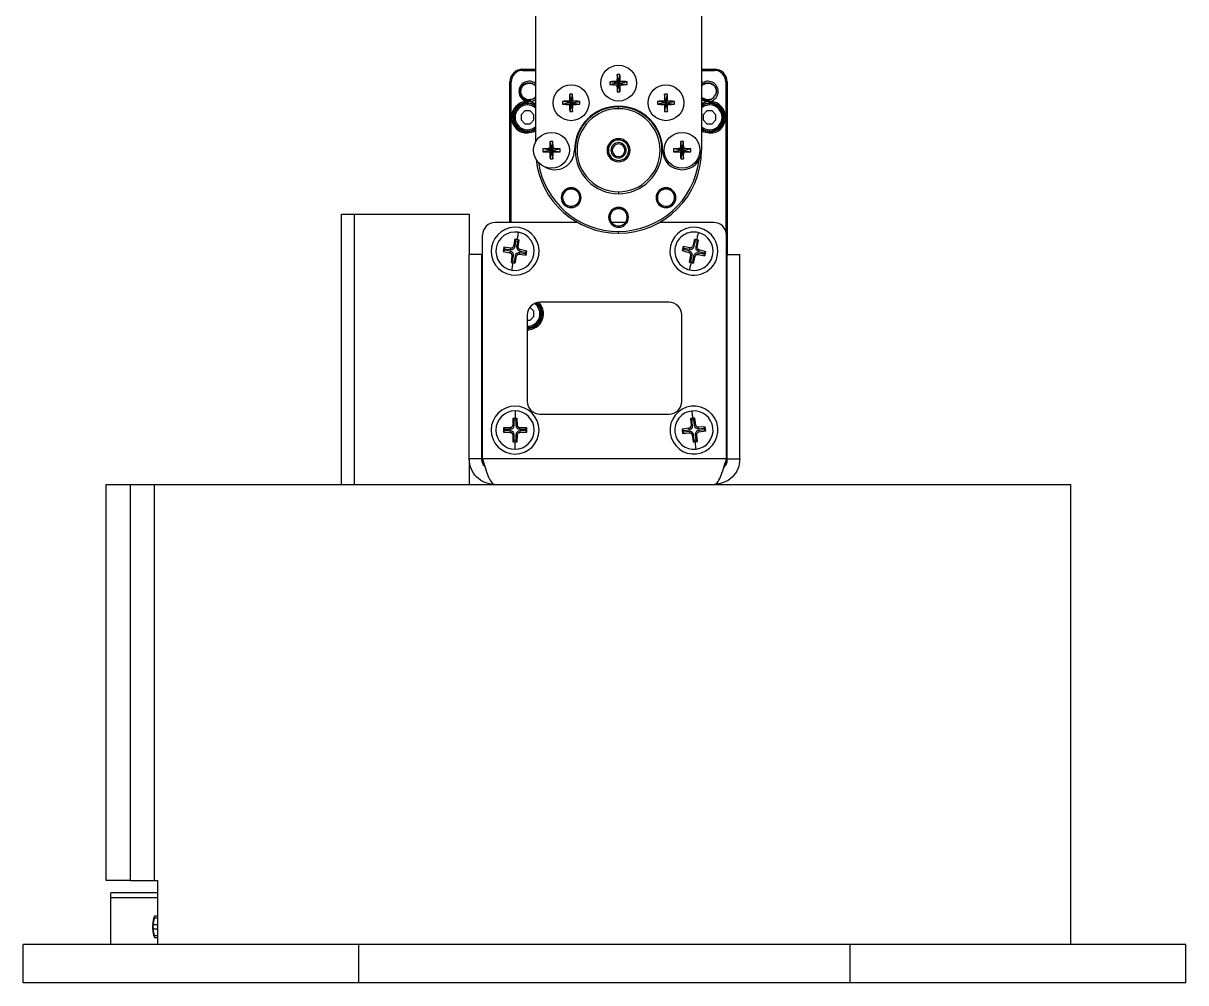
# Model space of a CAD drawing. Header units: millimetres. Extents: x 1258 to 2922, y -135 to 1239.
# Drawn here: x 2143.3 to 2234.3, y 694.9 to 770 of the extents above; entities that cross this region are included whole.
import ezdxf

# ---------------------------------------------------------------- set-up
doc = ezdxf.new("R2010")
doc.units = ezdxf.units.MM
doc.header["$LTSCALE"] = 6

msp = doc.modelspace()

# ---------------------------------------------------------------- linework, layer by layer
at = {"color": 7, "linetype": 'Continuous', "lineweight": 25}
for p, q in [((2183.403, 773.16), (2183.403, 760.688)), ((2196.403, 773.16), (2196.403, 760.057)), ((2182.403, 766.407), (2182.403, 766.307)), ((2182.403, 766.407), (2183.403, 766.407)), ((2182.403, 766.307), (2183.403, 766.307)), ((2196.403, 766.407), (2197.403, 766.407)), ((2196.403, 766.307), (2197.403, 766.307)), ((2197.403, 766.407), (2197.403, 766.307)), ((2181.403, 765.407), (2181.503, 765.407)), ((2181.403, 754.407), (2181.403, 765.407)), ((2181.503, 754.407), (2181.503, 765.407)), ((2189.903, 765.307), (2189.232, 765.419)), ((2189.779, 765.431), (2189.903, 765.307)), ((2189.903, 765.307), (2189.791, 765.979)), ((2189.903, 765.307), (2190.015, 765.979)), ((2189.903, 765.307), (2190.027, 765.431)), ((2189.903, 765.307), (2190.574, 765.419)), ((2198.303, 765.407), (2198.303, 753.72)), ((2198.403, 765.407), (2198.303, 765.407)), ((2198.403, 765.407), (2198.403, 751.907)), ((2182.103, 764.657), (2182.186, 764.657)), ((2186.191, 763.77), (2186.079, 764.441)), ((2186.191, 763.77), (2186.302, 764.441)), ((2189.903, 765.307), (2189.232, 765.195)), ((2189.903, 765.307), (2189.779, 765.183)), ((2189.903, 765.307), (2189.791, 764.636)), ((2190.027, 765.183), (2189.903, 765.307)), ((2189.903, 765.307), (2190.574, 765.195)), ((2189.903, 765.307), (2190.015, 764.636)), ((2193.615, 763.77), (2193.503, 764.441)), ((2193.615, 763.77), (2193.727, 764.441)), ((2197.553, 764.657), (2197.515, 764.469)), ((2197.557, 764.657), (2197.539, 764.523)), ((2197.703, 764.657), (2197.557, 764.657)), ((2182.777, 763.875), (2182.712, 763.881)), ((2182.777, 763.875), (2182.778, 763.782)), ((2182.997, 763.863), (2182.777, 763.875)), ((2182.778, 763.607), (2182.778, 763.707)), ((2183.076, 764.042), (2182.903, 764.007)), ((2182.972, 764.011), (2182.983, 763.912)), ((2182.997, 763.863), (2183.403, 763.715)), ((2186.191, 763.77), (2185.519, 763.882)), ((2186.191, 763.77), (2185.519, 763.658)), ((2186.066, 763.894), (2186.191, 763.77)), ((2186.191, 763.77), (2186.066, 763.645)), ((2186.191, 763.77), (2186.079, 763.098)), ((2186.191, 763.77), (2186.315, 763.894)), ((2186.191, 763.77), (2186.862, 763.882)), ((2186.191, 763.77), (2186.302, 763.098)), ((2186.315, 763.645), (2186.191, 763.77)), ((2186.191, 763.77), (2186.862, 763.658)), ((2193.615, 763.77), (2192.944, 763.882)), ((2193.615, 763.77), (2192.944, 763.658)), ((2193.491, 763.894), (2193.615, 763.77)), ((2193.615, 763.77), (2193.491, 763.645)), ((2193.615, 763.77), (2193.503, 763.098)), ((2193.615, 763.77), (2193.739, 763.894)), ((2193.615, 763.77), (2194.287, 763.882)), ((2193.615, 763.77), (2193.727, 763.098)), ((2193.739, 763.645), (2193.615, 763.77)), ((2193.615, 763.77), (2194.287, 763.658)), ((2196.403, 763.715), (2196.809, 763.863)), ((2197.027, 763.875), (2196.809, 763.863)), ((2197.076, 764.042), (2196.903, 764.007)), ((2196.972, 764.011), (2196.983, 763.912)), ((2197.094, 763.881), (2197.027, 763.875)), ((2197.027, 763.875), (2197.028, 763.782)), ((2197.028, 763.607), (2197.028, 763.707)), ((2182.571, 763.132), (2182.278, 762.839)), ((2182.278, 762.839), (2182.278, 762.425)), ((2182.985, 763.132), (2182.571, 763.132)), ((2183.278, 762.839), (2182.985, 763.132)), ((2183.278, 762.425), (2183.278, 762.839)), ((2189.903, 763.307), (2189.903, 763.457)), ((2196.821, 763.132), (2196.528, 762.839)), ((2196.528, 762.839), (2196.528, 762.425)), ((2197.235, 763.132), (2196.821, 763.132)), ((2197.528, 762.839), (2197.235, 763.132)), ((2197.528, 762.425), (2197.528, 762.839)), ((2182.278, 762.425), (2182.571, 762.132)), ((2182.571, 762.132), (2182.985, 762.132)), ((2182.985, 762.132), (2183.278, 762.425)), ((2196.528, 762.425), (2196.821, 762.132)), ((2196.821, 762.132), (2197.235, 762.132)), ((2197.235, 762.132), (2197.528, 762.425)), ((2182.778, 761.657), (2182.778, 761.557)), ((2182.778, 761.382), (2182.778, 761.482)), ((2197.028, 761.657), (2197.028, 761.557)), ((2197.028, 761.382), (2197.028, 761.482)), ((2184.653, 760.057), (2183.982, 760.169)), ((2184.653, 760.057), (2183.982, 759.945)), ((2184.529, 760.181), (2184.653, 760.057)), ((2184.653, 760.057), (2184.529, 759.933)), ((2184.653, 760.057), (2184.541, 760.729)), ((2184.653, 760.057), (2184.541, 759.386)), ((2184.653, 760.057), (2184.765, 760.729)), ((2184.653, 760.057), (2184.777, 760.181)), ((2184.653, 760.057), (2185.324, 760.169)), ((2184.653, 760.057), (2184.765, 759.386)), ((2184.777, 759.933), (2184.653, 760.057)), ((2184.653, 760.057), (2185.324, 759.945)), ((2189.003, 760.057), (2189.103, 760.057)), ((2189.303, 760.057), (2189.403, 760.057)), ((2190.503, 760.057), (2190.403, 760.057)), ((2190.803, 760.057), (2190.703, 760.057)), ((2194.878, 760.057), (2194.207, 760.169)), ((2194.878, 760.057), (2194.207, 759.945)), ((2194.754, 760.181), (2194.878, 760.057)), ((2194.878, 760.057), (2194.754, 759.933)), ((2194.878, 760.057), (2194.766, 760.729)), ((2194.878, 760.057), (2194.766, 759.386)), ((2194.878, 760.057), (2194.99, 760.729)), ((2194.878, 760.057), (2195.002, 760.181)), ((2194.878, 760.057), (2195.549, 760.169)), ((2195.002, 759.933), (2194.878, 760.057)), ((2194.878, 760.057), (2195.549, 759.945)), ((2194.878, 760.057), (2194.99, 759.386)), ((2185.713, 756.822), (2185.569, 756.607)), ((2185.643, 756.893), (2185.713, 756.822)), ((2185.727, 756.835), (2185.668, 756.897)), ((2189.903, 756.807), (2189.903, 756.657)), ((2194.163, 756.893), (2194.109, 756.839)), ((2186.739, 755.797), (2186.684, 755.851)), ((2193.125, 755.881), (2193.063, 755.823)), ((2193.067, 755.797), (2193.138, 755.868)), ((2193.138, 755.868), (2193.353, 755.724)), ((2168.203, 733.907), (2168.203, 755.057)), ((2168.203, 755.057), (2169.203, 755.057)), ((2169.203, 755.057), (2169.203, 733.907)), ((2169.203, 755.057), (2178.203, 755.057)), ((2178.203, 755.057), (2178.203, 751.907)), ((2186.689, 754.407), (2180.253, 754.407)), ((2189.128, 754.807), (2189.228, 754.807)), ((2189.228, 754.826), (2189.214, 754.826)), ((2189.228, 754.807), (2189.278, 754.553)), ((2190.432, 754.407), (2189.374, 754.407)), ((2190.588, 754.833), (2190.572, 754.645)), ((2190.601, 754.807), (2190.592, 754.807)), ((2190.678, 754.807), (2190.601, 754.807)), ((2197.353, 754.407), (2193.117, 754.407)), ((2189.903, 753.557), (2189.903, 753.707)), ((2179.253, 735.907), (2179.253, 753.407)), ((2181.791, 753.086), (2181.68, 752.558)), ((2181.874, 752.97), (2181.791, 753.086)), ((2181.802, 752.538), (2181.874, 752.97)), ((2181.874, 752.97), (2181.999, 752.949)), ((2181.999, 752.949), (2181.927, 752.517)), ((2181.999, 752.949), (2182.115, 753.032)), ((2182.049, 752.497), (2182.115, 753.032)), ((2195.848, 753.085), (2195.705, 752.565)), ((2195.826, 752.537), (2195.924, 752.964)), ((2195.924, 752.964), (2195.848, 753.085)), ((2195.924, 752.964), (2196.047, 752.936)), ((2196.047, 752.936), (2195.949, 752.509)), ((2196.047, 752.936), (2196.169, 753.012)), ((2196.069, 752.481), (2196.169, 753.012)), ((2198.353, 735.907), (2198.353, 753.407)), ((2178.203, 735.907), (2178.203, 751.907)), ((2179.203, 751.907), (2178.203, 751.907)), ((2179.203, 735.907), (2179.203, 751.907)), ((2180.928, 752.47), (2180.874, 752.145)), ((2180.99, 752.228), (2180.874, 752.145)), ((2180.874, 752.145), (2181.402, 752.035)), ((2181.464, 752.403), (2180.928, 752.47)), ((2181.011, 752.353), (2180.928, 752.47)), ((2180.99, 752.228), (2181.011, 752.353)), ((2181.423, 752.157), (2180.99, 752.228)), ((2181.011, 752.353), (2181.443, 752.281)), ((2181.423, 752.157), (2181.402, 752.035)), ((2181.402, 752.035), (2181.455, 752.017)), ((2181.443, 752.281), (2181.464, 752.403)), ((2181.52, 752.403), (2181.464, 752.403)), ((2181.557, 751.818), (2181.491, 751.282)), ((2181.557, 751.874), (2181.557, 751.818)), ((2181.679, 751.798), (2181.557, 751.818)), ((2181.607, 751.366), (2181.679, 751.798)), ((2181.68, 752.558), (2181.662, 752.505)), ((2181.802, 752.538), (2181.68, 752.558)), ((2181.804, 751.777), (2181.732, 751.345)), ((2181.804, 751.777), (2181.926, 751.757)), ((2181.815, 751.228), (2181.926, 751.757)), ((2181.926, 751.757), (2181.944, 751.81)), ((2181.927, 752.517), (2182.049, 752.497)), ((2182.049, 752.441), (2182.049, 752.497)), ((2182.086, 751.912), (2182.142, 751.912)), ((2182.162, 752.033), (2182.142, 751.912)), ((2182.142, 751.912), (2182.678, 751.845)), ((2182.203, 752.28), (2182.151, 752.298)), ((2182.595, 751.962), (2182.162, 752.033)), ((2182.183, 752.158), (2182.203, 752.28)), ((2182.183, 752.158), (2182.615, 752.086)), ((2182.732, 752.17), (2182.203, 752.28)), ((2182.615, 752.086), (2182.595, 751.962)), ((2182.595, 751.962), (2182.678, 751.845)), ((2182.615, 752.086), (2182.732, 752.17)), ((2182.678, 751.845), (2182.732, 752.17)), ((2194.949, 752.523), (2194.875, 752.202)), ((2194.996, 752.278), (2194.875, 752.202)), ((2194.875, 752.202), (2195.396, 752.06)), ((2195.479, 752.423), (2194.949, 752.523)), ((2195.025, 752.401), (2194.949, 752.523)), ((2194.996, 752.278), (2195.025, 752.401)), ((2195.423, 752.18), (2194.996, 752.278)), ((2195.025, 752.401), (2195.452, 752.303)), ((2195.423, 752.18), (2195.396, 752.06)), ((2195.396, 752.06), (2195.447, 752.038)), ((2195.537, 751.834), (2195.437, 751.303)), ((2195.452, 752.303), (2195.479, 752.423)), ((2195.535, 752.42), (2195.479, 752.423)), ((2195.54, 751.89), (2195.537, 751.834)), ((2195.657, 751.806), (2195.537, 751.834)), ((2195.559, 751.379), (2195.657, 751.806)), ((2195.78, 751.778), (2195.682, 751.351)), ((2195.705, 752.565), (2195.684, 752.513)), ((2195.826, 752.537), (2195.705, 752.565)), ((2195.758, 751.229), (2195.901, 751.75)), ((2195.78, 751.778), (2195.901, 751.75)), ((2195.901, 751.75), (2195.922, 751.802)), ((2195.949, 752.509), (2196.069, 752.481)), ((2196.066, 752.425), (2196.069, 752.481)), ((2196.071, 751.895), (2196.126, 751.891)), ((2196.154, 752.012), (2196.126, 751.891)), ((2196.126, 751.891), (2196.657, 751.792)), ((2196.581, 751.913), (2196.154, 752.012)), ((2196.21, 752.255), (2196.159, 752.276)), ((2196.183, 752.135), (2196.21, 752.255)), ((2196.183, 752.135), (2196.61, 752.036)), ((2196.731, 752.112), (2196.21, 752.255)), ((2196.61, 752.036), (2196.581, 751.913)), ((2196.581, 751.913), (2196.657, 751.792)), ((2196.61, 752.036), (2196.731, 752.112)), ((2196.657, 751.792), (2196.731, 752.112)), ((2198.403, 751.907), (2199.403, 751.907)), ((2198.403, 735.907), (2198.403, 751.907)), ((2199.403, 735.907), (2199.403, 751.907)), ((2181.607, 751.366), (2181.491, 751.282)), ((2181.732, 751.345), (2181.607, 751.366)), ((2181.732, 751.345), (2181.815, 751.228)), ((2195.559, 751.379), (2195.437, 751.303)), ((2195.682, 751.351), (2195.559, 751.379)), ((2195.682, 751.351), (2195.758, 751.229)), ((2193.853, 748.157), (2183.753, 748.157)), ((2182.753, 747.157), (2182.753, 740.407)), ((2182.985, 747.757), (2182.953, 747.757)), ((2183.278, 747.464), (2182.985, 747.757)), ((2183.278, 747.05), (2183.278, 747.464)), ((2184.028, 747.257), (2183.928, 747.257)), ((2194.853, 740.407), (2194.853, 747.157)), ((2182.753, 746.757), (2182.985, 746.757)), ((2182.753, 746.283), (2182.778, 746.282)), ((2182.778, 746.282), (2182.778, 746.182)), ((2182.985, 746.757), (2183.278, 747.05)), ((2182.753, 746.183), (2182.778, 746.182)), ((2181.638, 739.072), (2181.616, 738.532)), ((2181.74, 738.97), (2181.638, 739.072)), ((2181.74, 738.532), (2181.74, 738.97)), ((2181.74, 738.97), (2181.866, 738.97)), ((2181.866, 738.97), (2181.967, 739.072)), ((2181.866, 738.97), (2181.866, 738.532)), ((2181.99, 738.532), (2181.967, 739.072)), ((2183.753, 739.407), (2193.853, 739.407)), ((2195.536, 739.047), (2195.575, 738.509)), ((2195.648, 738.958), (2195.536, 739.047)), ((2195.648, 738.958), (2195.774, 738.972)), ((2195.698, 738.523), (2195.648, 738.958)), ((2195.774, 738.972), (2195.863, 739.085)), ((2195.774, 738.972), (2195.823, 738.537)), ((2195.946, 738.551), (2195.863, 739.085)), ((2181.428, 738.344), (2180.888, 738.322)), ((2180.888, 738.322), (2180.888, 737.993)), ((2180.99, 738.22), (2180.888, 738.322)), ((2180.99, 738.094), (2180.888, 737.993)), ((2180.99, 738.22), (2181.428, 738.22)), ((2180.99, 738.094), (2180.99, 738.22)), ((2181.428, 738.094), (2180.99, 738.094)), ((2181.483, 738.353), (2181.428, 738.344)), ((2181.428, 738.22), (2181.428, 738.344)), ((2181.428, 738.094), (2181.428, 737.971)), ((2181.616, 738.532), (2181.607, 738.477)), ((2181.74, 738.532), (2181.616, 738.532)), ((2181.866, 738.532), (2181.99, 738.532)), ((2181.999, 738.477), (2181.99, 738.532)), ((2182.178, 738.344), (2182.123, 738.353)), ((2182.178, 738.22), (2182.178, 738.344)), ((2182.717, 738.322), (2182.178, 738.344)), ((2182.178, 738.22), (2182.616, 738.22)), ((2182.178, 738.094), (2182.178, 737.971)), ((2182.616, 738.094), (2182.178, 738.094)), ((2182.616, 738.22), (2182.717, 738.322)), ((2182.616, 738.22), (2182.616, 738.094)), ((2182.616, 738.094), (2182.717, 737.993)), ((2182.717, 737.993), (2182.717, 738.322)), ((2195.409, 738.301), (2194.876, 738.218)), ((2194.876, 738.218), (2194.913, 737.891)), ((2194.988, 738.128), (2194.876, 738.218)), ((2194.988, 738.128), (2195.423, 738.178)), ((2195.002, 738.003), (2194.988, 738.128)), ((2195.437, 738.052), (2195.002, 738.003)), ((2195.463, 738.316), (2195.409, 738.301)), ((2195.423, 738.178), (2195.409, 738.301)), ((2195.437, 738.052), (2195.451, 737.929)), ((2195.575, 738.509), (2195.572, 738.453)), ((2195.698, 738.523), (2195.575, 738.509)), ((2195.823, 738.537), (2195.946, 738.551)), ((2195.961, 738.497), (2195.946, 738.551)), ((2196.154, 738.385), (2196.099, 738.388)), ((2196.143, 737.999), (2196.197, 738.014)), ((2196.693, 738.424), (2196.154, 738.385)), ((2196.168, 738.262), (2196.154, 738.385)), ((2196.168, 738.262), (2196.604, 738.312)), ((2196.618, 738.186), (2196.183, 738.137)), ((2196.183, 738.137), (2196.197, 738.014)), ((2196.197, 738.014), (2196.73, 738.097)), ((2196.604, 738.312), (2196.693, 738.424)), ((2196.604, 738.312), (2196.618, 738.186)), ((2196.618, 738.186), (2196.73, 738.097)), ((2196.73, 738.097), (2196.693, 738.424)), ((2180.888, 737.993), (2181.428, 737.971)), ((2181.428, 737.971), (2181.483, 737.962)), ((2181.607, 737.837), (2181.616, 737.782)), ((2181.74, 737.782), (2181.616, 737.782)), ((2181.616, 737.782), (2181.638, 737.243)), ((2181.74, 737.344), (2181.638, 737.243)), ((2181.74, 737.344), (2181.74, 737.782)), ((2181.866, 737.344), (2181.74, 737.344)), ((2181.866, 737.782), (2181.99, 737.782)), ((2181.866, 737.782), (2181.866, 737.344)), ((2181.866, 737.344), (2181.967, 737.243)), ((2181.967, 737.243), (2181.99, 737.782)), ((2181.99, 737.782), (2181.999, 737.837)), ((2182.123, 737.962), (2182.178, 737.971)), ((2182.178, 737.971), (2182.717, 737.993)), ((2195.002, 738.003), (2194.913, 737.891)), ((2194.913, 737.891), (2195.451, 737.929)), ((2195.451, 737.929), (2195.507, 737.927)), ((2195.644, 737.817), (2195.66, 737.764)), ((2195.782, 737.778), (2195.66, 737.764)), ((2195.66, 737.764), (2195.743, 737.23)), ((2195.832, 737.342), (2195.743, 737.23)), ((2195.832, 737.342), (2195.782, 737.778)), ((2195.957, 737.356), (2195.832, 737.342)), ((2195.908, 737.792), (2196.031, 737.806)), ((2195.908, 737.792), (2195.957, 737.356)), ((2195.957, 737.356), (2196.07, 737.267)), ((2196.031, 737.806), (2196.034, 737.862)), ((2196.07, 737.267), (2196.031, 737.806)), ((2178.203, 735.907), (2178.203, 733.907)), ((2179.203, 735.907), (2178.203, 735.907)), ((2198.353, 735.907), (2179.253, 735.907)), ((2198.403, 735.907), (2199.403, 735.907)), ((2149.803, 732.407), (2149.803, 733.907)), ((2149.803, 733.907), (2151.705, 733.907)), ((2151.705, 702.907), (2151.705, 733.907)), ((2151.705, 733.907), (2153.564, 733.907)), ((2153.564, 733.907), (2153.564, 702.907)), ((2153.564, 733.907), (2225.303, 733.907)), ((2225.303, 697.907), (2225.303, 733.907)), ((2149.803, 702.907), (2149.803, 732.407)), ((2151.705, 702.907), (2149.803, 702.907)), ((2151.705, 702.907), (2153.564, 702.907)), ((2153.564, 702.907), (2153.819, 702.907)), ((2153.819, 702.907), (2153.819, 697.907)), ((2150.163, 701.957), (2153.819, 701.957)), ((2153.819, 701.557), (2150.128, 701.557)), ((2150.128, 701.557), (2150.128, 697.907)), ((2153.819, 700.11), (2153.573, 700.11)), ((2153.819, 699.951), (2153.573, 699.951)), ((2153.458, 699.099), (2153.458, 699.448)), ((2153.485, 699.099), (2153.485, 699.448)), ((2153.573, 698.596), (2153.819, 698.596)), ((2153.573, 698.437), (2153.819, 698.437)), ((2143.303, 694.907), (2143.303, 697.907)), ((2169.568, 697.907), (2143.303, 697.907)), ((2169.568, 694.907), (2169.568, 697.907)), ((2208.038, 697.907), (2169.568, 697.907)), ((2208.038, 694.907), (2208.038, 697.907)), ((2234.303, 697.907), (2208.038, 697.907)), ((2234.303, 694.907), (2234.303, 697.907)), ((2169.568, 694.907), (2143.303, 694.907)), ((2208.038, 694.907), (2169.568, 694.907)), ((2234.303, 694.907), (2208.038, 694.907))]:
    msp.add_line(p, q, dxfattribs=at)
at = {"color": 8, "linetype": 'Continuous', "lineweight": 25}
for p, q in [((2198.403, 735.907), (2198.353, 735.907)), ((2153.819, 699.448), (2153.485, 699.448)), ((2153.819, 699.099), (2153.485, 699.099))]:
    msp.add_line(p, q, dxfattribs=at)
at = {"color": 7, "linetype": 'Continuous', "lineweight": 25, "flags": 128}
for points in [[(2182.778, 763.782), (2183.218, 763.695), (2183.403, 763.598)], [(2183.403, 763.507), (2183.189, 763.625), (2182.778, 763.707)], [(2183.403, 763.381), (2183.151, 763.533), (2182.778, 763.607)], [(2196.403, 763.598), (2196.588, 763.695), (2197.028, 763.782)], [(2197.028, 763.707), (2196.617, 763.625), (2196.403, 763.507)], [(2197.028, 763.607), (2196.655, 763.533), (2196.403, 763.381)], [(2182.778, 761.657), (2183.151, 761.732), (2183.403, 761.884)], [(2182.778, 761.557), (2183.189, 761.639), (2183.403, 761.758)], [(2196.403, 761.884), (2196.655, 761.732), (2197.028, 761.657)], [(2196.403, 761.758), (2196.617, 761.639), (2197.028, 761.557)], [(2183.403, 761.667), (2183.218, 761.57), (2182.778, 761.482)], [(2183.403, 761.55), (2183.231, 761.467), (2182.778, 761.382)], [(2197.028, 761.482), (2196.588, 761.57), (2196.403, 761.667)], [(2197.028, 761.382), (2196.575, 761.467), (2196.403, 761.55)]]:
    msp.add_lwpolyline(points, dxfattribs=at)
at = {"color": 7, "linetype": 'Continuous', "lineweight": 25}
for centre in [(2189.903, 765.307), (2186.191, 763.77), (2193.615, 763.77), (2184.653, 760.057), (2194.878, 760.057)]:
    msp.add_circle(centre, 1.4, dxfattribs=at)
for centre, radius, start, end in [((2182.403, 765.407), 1, 90, 180), ((2182.403, 765.407), 0.9, 90, 180), ((2197.403, 765.407), 1, 0, 90), ((2197.403, 765.407), 0.9, 0, 90), ((2182.903, 764.657), 0.8, 51.31781, 180), ((2192.791, 765.307), 3.561, 178.19939, 181.80061), ((2189.894, 748.076), 17.356, 90.37975, 92.18666), ((2207.134, 765.316), 17.356, 177.81334, 179.62025), ((2189.903, 762.42), 3.561, 88.19939, 91.80061), ((2172.672, 765.316), 17.356, 0.37975, 2.18666), ((2189.912, 748.076), 17.356, 87.81334, 89.62025), ((2187.015, 765.307), 3.561, 358.19939, 1.80061), ((2196.903, 764.657), 0.8, 0, 128.68219), ((2182.903, 764.657), 0.8, 180, 256.17271), ((2203.422, 763.779), 17.356, 177.81334, 179.62025), ((2186.191, 760.882), 3.561, 88.19939, 91.80061), ((2168.96, 763.779), 17.356, 0.37975, 2.18666), ((2189.894, 782.538), 17.356, 267.81334, 269.62025), ((2207.134, 765.298), 17.356, 180.37975, 182.18666), ((2189.903, 768.195), 3.561, 268.19939, 271.80061), ((2172.672, 765.298), 17.356, 357.81334, 359.62025), ((2189.912, 782.538), 17.356, 270.37975, 272.18666), ((2210.846, 763.779), 17.356, 177.81334, 179.62025), ((2193.615, 760.882), 3.561, 88.19939, 91.80061), ((2176.384, 763.779), 17.356, 0.37975, 2.18666), ((2196.903, 764.657), 0.65, 276.09753, 348.09753), ((2196.903, 764.657), 0.8, 283.82699, 0), ((2182.778, 762.632), 1.25, 93.03525, 270), ((2182.778, 762.632), 1.15, 90, 270), ((2182.778, 762.632), 1.075, 90, 270), ((2182.778, 762.632), 0.975, 90, 270), ((2182.903, 764.657), 0.65, 276.09753, 320.28486), ((2182.903, 764.657), 0.8, 276.76527, 308.68219), ((2189.078, 763.77), 3.561, 178.19939, 181.80061), ((2186.181, 746.539), 17.356, 90.37975, 92.18666), ((2186.181, 781.001), 17.356, 267.81334, 269.62025), ((2203.422, 763.761), 17.356, 180.37975, 182.18666), ((2168.96, 763.761), 17.356, 357.81334, 359.62025), ((2186.2, 746.539), 17.356, 87.81334, 89.62025), ((2186.2, 781.001), 17.356, 270.37975, 272.18666), ((2189.903, 760.057), 3.45, 0, 180), ((2183.303, 763.77), 3.561, 358.19939, 1.80061), ((2196.503, 763.77), 3.561, 178.19939, 181.80061), ((2193.606, 746.539), 17.356, 90.37975, 92.18666), ((2193.606, 781.001), 17.356, 267.81334, 269.62025), ((2210.846, 763.761), 17.356, 180.37975, 182.18666), ((2176.384, 763.761), 17.356, 357.81334, 359.62025), ((2193.624, 746.539), 17.356, 87.81334, 89.62025), ((2193.624, 781.001), 17.356, 270.37975, 272.18666), ((2190.727, 763.77), 3.561, 358.19939, 1.80061), ((2196.903, 764.657), 0.8, 231.31781, 263.23465), ((2197.028, 762.632), 1.25, 270, 86.96496), ((2197.028, 762.632), 1.15, 270, 90), ((2197.028, 762.632), 1.075, 270, 90), ((2197.028, 762.632), 0.975, 270, 90), ((2186.191, 766.657), 3.561, 268.19939, 271.80061), ((2189.903, 760.057), 3.4, 90, 270), ((2189.903, 760.057), 3.25, 90, 270), ((2189.903, 760.057), 3.4, 270, 90), ((2189.903, 760.057), 3.25, 270, 90), ((2193.615, 766.657), 3.561, 268.19939, 271.80061), ((2189.903, 760.057), 0.9, 0, 180), ((2189.903, 760.057), 0.8, 0, 180), ((2187.541, 760.057), 3.561, 178.19939, 181.80061), ((2184.644, 742.826), 17.356, 90.37975, 92.18666), ((2184.644, 777.288), 17.356, 267.81334, 269.62025), ((2184.928, 760.057), 1.525, 238.25899, 0), ((2201.884, 760.066), 17.356, 177.81334, 179.62025), ((2201.884, 760.048), 17.356, 180.37975, 182.18666), ((2184.653, 757.17), 3.561, 88.19939, 91.80061), ((2167.422, 760.066), 17.356, 0.37975, 2.18666), ((2167.422, 760.048), 17.356, 357.81334, 359.62025), ((2184.662, 742.826), 17.356, 87.81334, 89.62025), ((2184.662, 777.288), 17.356, 270.37975, 272.18666), ((2181.765, 760.057), 3.561, 358.19939, 1.80061), ((2189.903, 760.057), 0.9, 180, 0), ((2189.903, 760.057), 0.8, 180, 0), ((2189.903, 760.057), 0.6, 0, 180), ((2189.903, 760.057), 0.6, 180, 0), ((2189.903, 760.057), 0.5, 0, 180), ((2189.903, 760.057), 0.5, 180, 0), ((2189.903, 760.057), 6.5, 270, 0), ((2194.878, 760.057), 1.525, 180, 0), ((2197.766, 760.057), 3.561, 178.19939, 181.80061), ((2194.869, 742.826), 17.356, 90.37975, 92.18666), ((2194.869, 777.288), 17.356, 267.81334, 269.62025), ((2212.109, 760.066), 17.356, 177.81334, 179.62025), ((2212.109, 760.048), 17.356, 180.37975, 182.18666), ((2194.878, 757.17), 3.561, 88.19939, 91.80061), ((2177.647, 760.066), 17.356, 0.37975, 2.18666), ((2177.647, 760.048), 17.356, 357.81334, 359.62025), ((2194.887, 742.826), 17.356, 87.81334, 89.62025), ((2194.887, 777.288), 17.356, 270.37975, 272.18666), ((2191.99, 760.057), 3.561, 358.19939, 1.80061), ((2189.903, 760.057), 6.5, 186.1868, 270), ((2189.903, 760.057), 6.35, 188.60191, 270), ((2184.653, 762.945), 3.561, 268.19939, 271.80061), ((2189.903, 760.057), 6.35, 270, 353.27282), ((2194.878, 762.945), 3.561, 268.19939, 271.80061), ((2186.191, 756.345), 0.775, 135, 315), ((2186.191, 756.345), 0.675, 135, 248.61895), ((2186.191, 756.345), 0.775, 315, 135), ((2186.191, 756.345), 0.675, 133.41895, 135), ((2193.615, 756.345), 0.775, 45, 225), ((2193.615, 756.345), 0.775, 225, 45), ((2189.903, 754.807), 0.775, 0, 180), ((2193.615, 756.345), 0.675, 223.41895, 225), ((2193.615, 756.345), 0.675, 225, 338.61895), ((2180.253, 753.407), 1, 90, 180), ((2189.903, 754.807), 0.775, 180, 0), ((2189.903, 754.807), 0.675, 178.41895, 180), ((2189.903, 754.807), 0.675, 180, 293.61895), ((2197.353, 753.407), 1, 0, 90), ((2181.803, 752.157), 1.875, 350.55478, 170.55478), ((2181.803, 752.157), 1.5, 80.55478, 170.55478), ((2181.803, 752.157), 1.5, 350.55478, 80.55478), ((2195.803, 752.157), 1.875, 347.02507, 167.02507), ((2195.803, 752.157), 1.5, 77.02507, 167.02507), ((2195.803, 752.157), 1.5, 347.02507, 77.02507), ((2195.803, 752.157), 1.875, 167.02507, 347.02507), ((2181.803, 752.157), 1.875, 170.55478, 350.55478), ((2181.803, 752.157), 1.5, 170.55478, 260.55478), ((2181.371, 751.849), 0.312, 350.55478, 80.55478), ((2181.495, 752.589), 0.312, 260.55478, 350.55478), ((2181.803, 752.157), 1.5, 260.55478, 350.55478), ((2182.111, 751.726), 0.312, 80.55478, 170.55478), ((2182.234, 752.466), 0.312, 170.55478, 260.55478), ((2195.803, 752.157), 1.5, 167.02507, 257.02507), ((2195.353, 751.876), 0.312, 347.02507, 77.02507), ((2195.522, 752.607), 0.312, 257.02507, 347.02507), ((2195.803, 752.157), 1.5, 257.02507, 347.02507), ((2196.084, 751.708), 0.312, 77.02507, 167.02507), ((2196.253, 752.439), 0.312, 167.02507, 257.02507), ((2183.753, 747.157), 1, 90, 180), ((2182.778, 747.257), 1.075, 270, 52.15747), ((2182.778, 747.257), 0.975, 270, 55.66811), ((2182.778, 747.257), 1.15, 0, 49.44959), ((2182.778, 747.257), 1.25, 0, 45.71012), ((2193.853, 747.157), 1, 0, 90), ((2182.778, 747.257), 1.25, 268.85401, 0), ((2182.778, 747.257), 1.15, 268.75434, 0), ((2181.803, 738.157), 1.875, 0, 180), ((2183.753, 740.407), 1, 180, 270), ((2193.853, 740.407), 1, 270, 0), ((2195.803, 738.157), 1.875, 6.47742, 186.47742), ((2181.803, 738.157), 1.5, 90, 180), ((2181.803, 738.157), 1.5, 0, 90), ((2195.803, 738.157), 1.5, 96.47742, 186.47742), ((2195.803, 738.157), 1.5, 6.47742, 96.47742), ((2181.803, 738.157), 1.875, 180, 0), ((2181.803, 738.157), 1.5, 180, 270), ((2181.428, 738.532), 0.312, 270, 0), ((2181.428, 737.782), 0.312, 0, 90), ((2181.803, 738.157), 1.5, 270, 0), ((2182.178, 738.532), 0.312, 180, 270), ((2182.178, 737.782), 0.312, 90, 180), ((2195.803, 738.157), 1.875, 186.47742, 6.47742), ((2195.388, 738.488), 0.312, 276.47742, 6.47742), ((2195.473, 737.742), 0.312, 6.47742, 96.47742), ((2196.133, 738.572), 0.312, 186.47742, 276.47742), ((2196.218, 737.827), 0.312, 96.47742, 186.47742), ((2195.803, 738.157), 1.5, 276.47742, 6.47742), ((2195.803, 738.157), 1.5, 186.47742, 276.47742), ((2197.403, 735.907), 1, 319.93106, 0), ((2151.302, 701.657), 1.178, 165.20406, 184.83381), ((2154.497, 699.609), 1.051, 151.51839, 188.77946), ((2154.275, 699.57), 0.799, 151.51839, 188.77946), ((2154.497, 698.938), 1.051, 171.22054, 208.48161), ((2154.275, 698.977), 0.799, 171.22054, 208.48161)]:
    msp.add_arc(centre, radius, start, end, dxfattribs=at)
for points, knots in [([(2182.186, 764.657), (2182.194, 764.727), (2182.21, 764.867), (2182.309, 765.055), (2182.454, 765.207), (2182.636, 765.308), (2182.837, 765.352), (2183.04, 765.334), (2183.231, 765.262), (2183.33, 765.172), (2183.379, 765.128)], [0, 0, 0, 0, 0.128703, 0.256347, 0.382934, 0.508463, 0.632934, 0.756347, 0.878702, 1, 1, 1, 1]), ([(2196.461, 765.199), (2196.519, 765.236), (2196.634, 765.31), (2196.838, 765.351), (2197.04, 765.334), (2197.231, 765.262), (2197.33, 765.172), (2197.379, 765.128)], [0, 0, 0, 0, 0.203429, 0.405143, 0.605143, 0.803429, 1, 1, 1, 1]), ([(2182.983, 763.912), (2182.93, 763.911), (2182.826, 763.909), (2182.673, 763.947), (2182.532, 764.013), (2182.409, 764.108), (2182.309, 764.225), (2182.236, 764.36), (2182.191, 764.506), (2182.188, 764.607), (2182.186, 764.657)], [0, 0, 0, 0, 0.127485, 0.25426, 0.380324, 0.505679, 0.630324, 0.75426, 0.877485, 1, 1, 1, 1]), ([(2196.403, 765.065), (2196.425, 765.093), (2196.482, 765.163), (2196.606, 765.242), (2196.761, 765.299), (2196.926, 765.314), (2197.088, 765.287), (2197.242, 765.222), (2197.324, 765.15), (2197.365, 765.114)], [0, 0, 0, 0, 0.09728, 0.247733, 0.398186, 0.54864, 0.699093, 0.849547, 1, 1, 1, 1]), ([(2197.379, 765.128), (2197.407, 765.094), (2197.463, 765.028), (2197.519, 764.91), (2197.554, 764.786), (2197.556, 764.7), (2197.557, 764.657)], [0, 0, 0, 0, 0.252191, 0.502921, 0.752191, 1, 1, 1, 1]), ([(2196.972, 764.011), (2196.917, 764.009), (2196.807, 764.005), (2196.648, 764.053), (2196.507, 764.131), (2196.437, 764.208), (2196.403, 764.245)], [0, 0, 0, 0, 0.2558083, 0.5116167, 0.767425, 1, 1, 1, 1]), ([(2196.983, 763.912), (2196.93, 763.911), (2196.826, 763.909), (2196.673, 763.946), (2196.534, 764.015), (2196.442, 764.076), (2196.406, 764.12), (2196.403, 764.123)], [0, 0, 0, 0, 0.246137, 0.490903, 0.734298, 0.976322, 1, 1, 1, 1]), ([(2185.668, 756.897), (2185.749, 756.954), (2185.909, 757.068), (2186.207, 757.107), (2186.491, 757.038), (2186.726, 756.867), (2186.877, 756.621), (2186.921, 756.341), (2186.862, 756.063), (2186.743, 755.922), (2186.684, 755.851)], [0, 0, 0, 0, 0.12964, 0.257955, 0.384944, 0.510607, 0.634944, 0.757955, 0.87964, 1, 1, 1, 1]), ([(2193.063, 755.823), (2193.006, 755.903), (2192.892, 756.063), (2192.853, 756.361), (2192.922, 756.645), (2193.093, 756.881), (2193.339, 757.031), (2193.619, 757.076), (2193.898, 757.016), (2194.039, 756.898), (2194.109, 756.839)], [0, 0, 0, 0, 0.12964, 0.257955, 0.384944, 0.510607, 0.634944, 0.757955, 0.87964, 1, 1, 1, 1]), ([(2194.24, 756.093), (2194.264, 756.176), (2194.311, 756.345), (2194.257, 756.614), (2194.147, 756.753), (2194.093, 756.822)], [0, 0, 0, 0, 0.327645, 0.663822, 1, 1, 1, 1]), ([(2194.109, 756.839), (2194.151, 756.786), (2194.235, 756.681), (2194.295, 756.488), (2194.306, 756.287), (2194.264, 756.161), (2194.244, 756.099)], [0, 0, 0, 0, 0.253142, 0.50419, 0.753142, 1, 1, 1, 1]), ([(2185.939, 755.72), (2186.022, 755.697), (2186.19, 755.649), (2186.459, 755.703), (2186.598, 755.813), (2186.668, 755.868)], [0, 0, 0, 0, 0.327645, 0.663822, 1, 1, 1, 1]), ([(2186.684, 755.851), (2186.631, 755.809), (2186.527, 755.726), (2186.333, 755.665), (2186.132, 755.654), (2186.007, 755.696), (2185.944, 755.716)], [0, 0, 0, 0, 0.2531423, 0.5041897, 0.7531422, 1, 1, 1, 1]), ([(2189.214, 754.826), (2189.223, 754.9), (2189.241, 755.047), (2189.354, 755.243), (2189.519, 755.394), (2189.724, 755.485), (2189.948, 755.507), (2190.166, 755.457), (2190.359, 755.34), (2190.502, 755.169), (2190.588, 754.969), (2190.587, 754.829), (2190.587, 754.763)], [0, 0, 0, 0, 0.101149, 0.202301, 0.303452, 0.404603, 0.505753, 0.606904, 0.708055, 0.809205, 0.910357, 1, 1, 1, 1]), ([(2190.167, 754.187), (2190.242, 754.23), (2190.395, 754.315), (2190.547, 754.543), (2190.568, 754.719), (2190.578, 754.807)], [0, 0, 0, 0, 0.3276447, 0.6638224, 1, 1, 1, 1]), ([(2190.523, 754.507), (2190.479, 754.438), (2190.391, 754.301), (2190.246, 754.226), (2190.173, 754.189)], [0, 0, 0, 0, 0.502577, 1, 1, 1, 1]), ([(2182.049, 753.637), (2182.048, 753.632), (2182.047, 753.623), (2182.03, 753.525), (2182, 753.34), (2181.972, 753.176), (2181.953, 753.06)], [0, 0, 0, 0, 0.233001, 0.418435, 0.591328, 1, 1, 1, 1]), ([(2196.14, 753.619), (2196.139, 753.614), (2196.137, 753.605), (2196.114, 753.509), (2196.072, 753.326), (2196.035, 753.164), (2196.008, 753.049)], [0, 0, 0, 0, 0.233001, 0.418435, 0.591328, 1, 1, 1, 1]), ([(2181.953, 753.06), (2181.923, 753.065), (2181.869, 753.074), (2181.815, 753.083), (2181.791, 753.086)], [0, 0, 0, 0, 0.559869, 1, 1, 1, 1]), ([(2182.115, 753.032), (2182.085, 753.038), (2182.031, 753.047), (2181.977, 753.056), (2181.953, 753.06)], [0, 0, 0, 0, 0.560075, 1, 1, 1, 1]), ([(2196.008, 753.049), (2195.978, 753.056), (2195.925, 753.069), (2195.871, 753.08), (2195.848, 753.085)], [0, 0, 0, 0, 0.559869, 1, 1, 1, 1]), ([(2196.169, 753.012), (2196.139, 753.019), (2196.085, 753.032), (2196.032, 753.044), (2196.008, 753.049)], [0, 0, 0, 0, 0.560075, 1, 1, 1, 1]), ([(2181.557, 751.874), (2181.554, 751.889), (2181.548, 751.919), (2181.525, 751.959), (2181.494, 751.993), (2181.468, 752.009), (2181.455, 752.017)], [0, 0, 0, 0, 0.250273, 0.5, 0.749727, 1, 1, 1, 1]), ([(2181.52, 752.403), (2181.534, 752.406), (2181.564, 752.413), (2181.604, 752.435), (2181.639, 752.466), (2181.654, 752.492), (2181.662, 752.505)], [0, 0, 0, 0, 0.250273, 0.5, 0.749727, 1, 1, 1, 1]), ([(2182.086, 751.912), (2182.071, 751.908), (2182.042, 751.902), (2182.002, 751.879), (2181.967, 751.849), (2181.951, 751.823), (2181.944, 751.81)], [0, 0, 0, 0, 0.250273, 0.5, 0.749727, 1, 1, 1, 1]), ([(2182.049, 752.441), (2182.052, 752.426), (2182.058, 752.396), (2182.081, 752.356), (2182.111, 752.322), (2182.137, 752.306), (2182.151, 752.298)], [0, 0, 0, 0, 0.2502728, 0.5, 0.7497272, 1, 1, 1, 1]), ([(2195.54, 751.89), (2195.538, 751.905), (2195.533, 751.935), (2195.513, 751.976), (2195.485, 752.012), (2195.46, 752.03), (2195.447, 752.038)], [0, 0, 0, 0, 0.2502728, 0.5, 0.7497272, 1, 1, 1, 1]), ([(2195.535, 752.42), (2195.55, 752.422), (2195.58, 752.427), (2195.622, 752.447), (2195.658, 752.475), (2195.675, 752.5), (2195.684, 752.513)], [0, 0, 0, 0, 0.250273, 0.5, 0.749727, 1, 1, 1, 1]), ([(2196.071, 751.895), (2196.056, 751.892), (2196.025, 751.888), (2195.984, 751.868), (2195.948, 751.839), (2195.931, 751.814), (2195.922, 751.802)], [0, 0, 0, 0, 0.250273, 0.5, 0.749727, 1, 1, 1, 1]), ([(2196.066, 752.425), (2196.068, 752.41), (2196.072, 752.38), (2196.093, 752.339), (2196.121, 752.302), (2196.146, 752.285), (2196.159, 752.276)], [0, 0, 0, 0, 0.2502728, 0.5, 0.7497272, 1, 1, 1, 1]), ([(2181.491, 751.282), (2181.521, 751.277), (2181.575, 751.267), (2181.629, 751.258), (2181.653, 751.254)], [0, 0, 0, 0, 0.560075, 1, 1, 1, 1]), ([(2181.557, 750.678), (2181.558, 750.683), (2181.559, 750.692), (2181.575, 750.789), (2181.606, 750.974), (2181.633, 751.139), (2181.653, 751.254)], [0, 0, 0, 0, 0.233001, 0.418435, 0.591328, 1, 1, 1, 1]), ([(2181.653, 751.254), (2181.683, 751.249), (2181.737, 751.24), (2181.791, 751.232), (2181.815, 751.228)], [0, 0, 0, 0, 0.559869, 1, 1, 1, 1]), ([(2195.437, 751.303), (2195.467, 751.296), (2195.52, 751.283), (2195.574, 751.271), (2195.597, 751.265)], [0, 0, 0, 0, 0.560075, 1, 1, 1, 1]), ([(2195.466, 750.696), (2195.467, 750.701), (2195.469, 750.709), (2195.492, 750.806), (2195.534, 750.989), (2195.571, 751.151), (2195.597, 751.265)], [0, 0, 0, 0, 0.2330012, 0.4184346, 0.591328, 1, 1, 1, 1]), ([(2195.597, 751.265), (2195.627, 751.258), (2195.681, 751.246), (2195.734, 751.234), (2195.758, 751.229)], [0, 0, 0, 0, 0.559869, 1, 1, 1, 1]), ([(2181.803, 739.073), (2181.772, 739.073), (2181.717, 739.073), (2181.662, 739.072), (2181.638, 739.072)], [0, 0, 0, 0, 0.559869, 1, 1, 1, 1]), ([(2181.803, 739.657), (2181.803, 739.652), (2181.803, 739.643), (2181.803, 739.544), (2181.803, 739.357), (2181.803, 739.19), (2181.803, 739.073)], [0, 0, 0, 0, 0.2330012, 0.4184346, 0.591328, 1, 1, 1, 1]), ([(2181.967, 739.072), (2181.937, 739.072), (2181.882, 739.073), (2181.827, 739.073), (2181.803, 739.073)], [0, 0, 0, 0, 0.560075, 1, 1, 1, 1]), ([(2195.7, 739.067), (2195.669, 739.063), (2195.615, 739.057), (2195.56, 739.05), (2195.536, 739.047)], [0, 0, 0, 0, 0.559869, 1, 1, 1, 1]), ([(2195.634, 739.648), (2195.634, 739.643), (2195.635, 739.634), (2195.646, 739.535), (2195.668, 739.349), (2195.686, 739.183), (2195.7, 739.067)], [0, 0, 0, 0, 0.233001, 0.418435, 0.591328, 1, 1, 1, 1]), ([(2195.863, 739.085), (2195.833, 739.081), (2195.778, 739.076), (2195.724, 739.07), (2195.7, 739.067)], [0, 0, 0, 0, 0.560075, 1, 1, 1, 1]), ([(2181.483, 738.353), (2181.497, 738.359), (2181.526, 738.37), (2181.561, 738.399), (2181.59, 738.435), (2181.601, 738.463), (2181.607, 738.477)], [0, 0, 0, 0, 0.250273, 0.5, 0.749727, 1, 1, 1, 1]), ([(2181.999, 738.477), (2182.004, 738.463), (2182.016, 738.435), (2182.045, 738.399), (2182.08, 738.37), (2182.109, 738.359), (2182.123, 738.353)], [0, 0, 0, 0, 0.250273, 0.5, 0.749727, 1, 1, 1, 1]), ([(2195.463, 738.316), (2195.476, 738.323), (2195.503, 738.337), (2195.536, 738.37), (2195.56, 738.409), (2195.568, 738.438), (2195.572, 738.453)], [0, 0, 0, 0, 0.250273, 0.5, 0.749727, 1, 1, 1, 1]), ([(2195.961, 738.497), (2195.969, 738.484), (2195.983, 738.457), (2196.016, 738.425), (2196.055, 738.4), (2196.084, 738.392), (2196.099, 738.388)], [0, 0, 0, 0, 0.250273, 0.5, 0.749727, 1, 1, 1, 1]), ([(2181.607, 737.837), (2181.601, 737.852), (2181.59, 737.88), (2181.561, 737.916), (2181.526, 737.945), (2181.497, 737.956), (2181.483, 737.962)], [0, 0, 0, 0, 0.250273, 0.5, 0.749727, 1, 1, 1, 1]), ([(2181.638, 737.243), (2181.669, 737.242), (2181.724, 737.242), (2181.779, 737.242), (2181.803, 737.242)], [0, 0, 0, 0, 0.560075, 1, 1, 1, 1]), ([(2181.803, 737.242), (2181.834, 737.242), (2181.889, 737.242), (2181.943, 737.243), (2181.967, 737.243)], [0, 0, 0, 0, 0.559869, 1, 1, 1, 1]), ([(2181.803, 736.657), (2181.803, 736.662), (2181.803, 736.671), (2181.803, 736.77), (2181.803, 736.958), (2181.803, 737.125), (2181.803, 737.242)], [0, 0, 0, 0, 0.233001, 0.418435, 0.591328, 1, 1, 1, 1]), ([(2182.123, 737.962), (2182.109, 737.956), (2182.08, 737.945), (2182.045, 737.916), (2182.016, 737.88), (2182.004, 737.852), (2181.999, 737.837)], [0, 0, 0, 0, 0.250273, 0.5, 0.749727, 1, 1, 1, 1]), ([(2195.644, 737.817), (2195.637, 737.831), (2195.623, 737.858), (2195.59, 737.89), (2195.551, 737.915), (2195.522, 737.923), (2195.507, 737.927)], [0, 0, 0, 0, 0.2502728, 0.5, 0.7497272, 1, 1, 1, 1]), ([(2195.743, 737.23), (2195.773, 737.233), (2195.828, 737.239), (2195.882, 737.245), (2195.906, 737.248)], [0, 0, 0, 0, 0.560075, 1, 1, 1, 1]), ([(2195.906, 737.248), (2195.937, 737.251), (2195.991, 737.257), (2196.046, 737.264), (2196.07, 737.267)], [0, 0, 0, 0, 0.559869, 1, 1, 1, 1]), ([(2195.972, 736.667), (2195.972, 736.672), (2195.971, 736.681), (2195.959, 736.779), (2195.938, 736.966), (2195.919, 737.131), (2195.906, 737.248)], [0, 0, 0, 0, 0.2330012, 0.4184346, 0.591328, 1, 1, 1, 1]), ([(2196.143, 737.999), (2196.129, 737.992), (2196.102, 737.977), (2196.07, 737.944), (2196.045, 737.906), (2196.038, 737.876), (2196.034, 737.862)], [0, 0, 0, 0, 0.250273, 0.5, 0.749727, 1, 1, 1, 1]), ([(2179.45, 735.269), (2179.385, 735.351), (2179.237, 735.536), (2179.215, 735.774), (2179.203, 735.907)], [0, 0, 0, 0, 0.441106, 1, 1, 1, 1]), ([(2179.253, 735.907), (2179.324, 735.672), (2179.466, 735.202), (2179.679, 734.584), (2179.892, 734.13), (2180.067, 733.929), (2180.171, 733.913), (2180.203, 733.907)], [0, 0, 0, 0, 0.224324, 0.448684, 0.673044, 0.897403, 1, 1, 1, 1]), ([(2199.403, 735.907), (2199.372, 735.64), (2199.309, 735.106), (2198.829, 734.437), (2198.163, 733.99), (2197.65, 733.934), (2197.403, 733.907)], [0, 0, 0, 0, 0.254649, 0.509541, 0.764434, 1, 1, 1, 1]), ([(2198.403, 735.907), (2198.388, 735.713), (2198.37, 735.474), (2198.197, 735.329), (2198.165, 735.302)], [0, 0, 0, 0, 0.811221, 1, 1, 1, 1])]:
    msp.add_open_spline(points, degree=3, knots=knots, dxfattribs=at)
for points in [[(2182.972, 764.011), (2182.917, 764.009), (2182.807, 764.006), (2182.648, 764.052), (2182.505, 764.135), (2182.387, 764.251), (2182.302, 764.393), (2182.255, 764.551), (2182.249, 764.717), (2182.284, 764.878), (2182.359, 765.026), (2182.468, 765.15), (2182.605, 765.243), (2182.761, 765.299), (2182.926, 765.314), (2183.088, 765.287), (2183.242, 765.222), (2183.324, 765.15), (2183.365, 765.114)], [(2197.365, 765.114), (2197.393, 765.082), (2197.449, 765.019), (2197.508, 764.905), (2197.546, 764.784), (2197.551, 764.7), (2197.553, 764.657)], [(2186.668, 755.868), (2186.723, 755.937), (2186.833, 756.075), (2186.882, 756.341), (2186.833, 756.603), (2186.687, 756.828), (2186.466, 756.98), (2186.206, 757.036), (2185.938, 756.994), (2185.797, 756.888), (2185.727, 756.835)], [(2194.093, 756.822), (2194.024, 756.877), (2193.886, 756.987), (2193.619, 757.036), (2193.357, 756.987), (2193.133, 756.841), (2192.98, 756.621), (2192.924, 756.36), (2192.966, 756.092), (2193.072, 755.952), (2193.125, 755.881)], [(2189.214, 754.826), (2189.227, 754.915), (2189.252, 755.094), (2189.415, 755.317), (2189.643, 755.465), (2189.913, 755.514), (2190.18, 755.457), (2190.405, 755.304), (2190.561, 755.075), (2190.582, 754.897), (2190.592, 754.807)], [(2190.578, 754.807), (2190.568, 754.895), (2190.548, 755.07), (2190.395, 755.293), (2190.175, 755.444), (2189.912, 755.499), (2189.649, 755.451), (2189.425, 755.307), (2189.265, 755.088), (2189.241, 754.913), (2189.228, 754.826)], [(2190.592, 754.807), (2190.589, 754.755), (2190.583, 754.651), (2190.543, 754.555), (2190.523, 754.507)], [(2180.203, 733.907), (2179.941, 733.937), (2179.417, 733.997), (2178.756, 734.46), (2178.293, 735.121), (2178.233, 735.645), (2178.203, 735.907)], [(2197.403, 733.907), (2197.482, 733.937), (2197.64, 733.997), (2197.878, 734.46), (2198.115, 735.121), (2198.274, 735.645), (2198.353, 735.907)]]:
    msp.add_open_spline(points, degree=3, dxfattribs=at)

doc.saveas('drawing.dxf')
